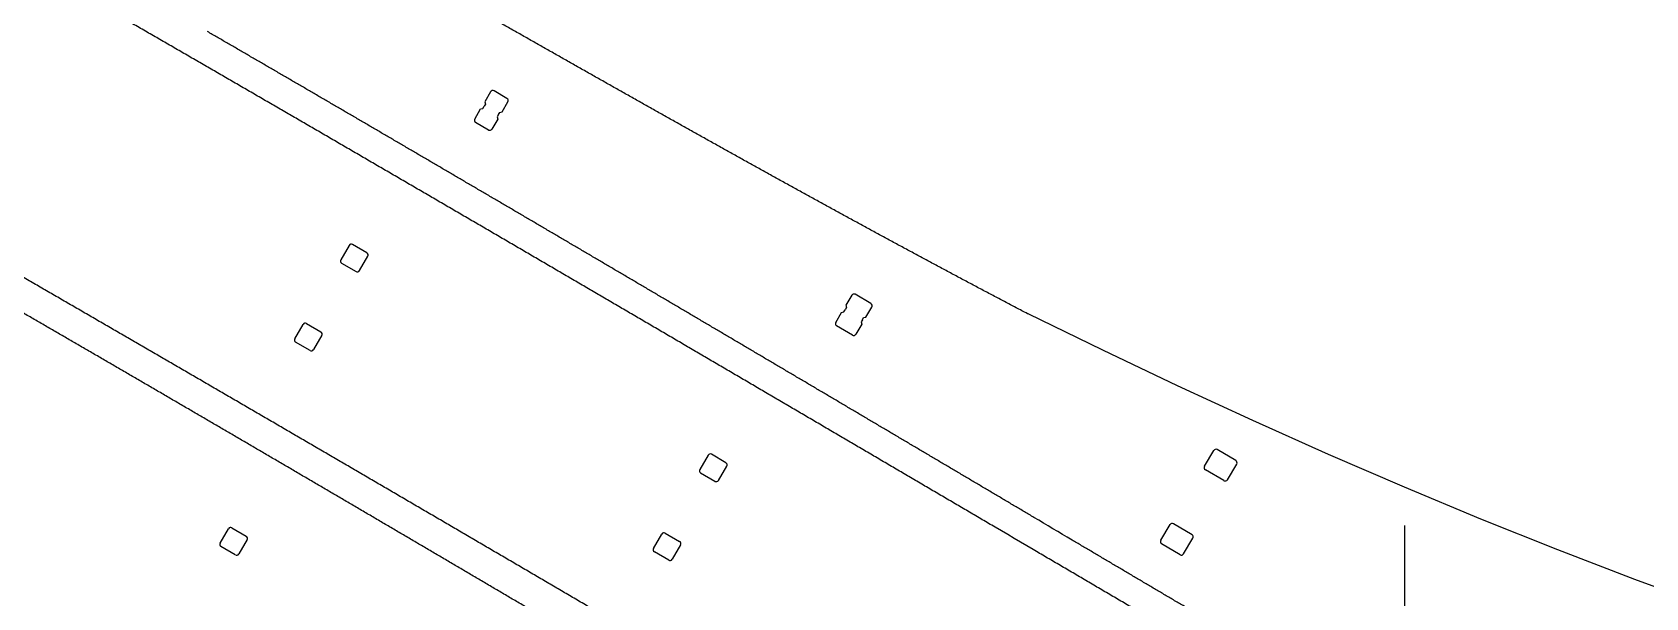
# Model space of a CAD drawing. Header units: inches. Extents: x 499362 to 502582, y 2541888 to 2545349.
# Drawn here: x 500817.5 to 500914.5, y 2543705.6 to 2543739.7 of the extents above; entities that cross this region are included whole.
import ezdxf

# ---------------------------------------------------------------- set-up
doc = ezdxf.new("R2010")
doc.units = ezdxf.units.IN
for name, color, linetype in [('0-段落划分', 2, 'Continuous'), ('坐标网', 2, 'Continuous'), ('桥-立柱', 5, 'Continuous')]:
    doc.layers.add(name, color=color, linetype=linetype)

# ---------------------------------------------------------------- blocks, each defined once
blk = doc.blocks.new('A$C035667EC')
at = {"layer": '桥-立柱', "color": 1, "linetype": 'Continuous'}
for p, q in [((500845.021, 2543736.08), (500844.668, 2543735.476)), ((500846.003, 2543735.68), (500845.226, 2543736.134)), ((500844.062, 2543734.44), (500844.416, 2543735.044)), ((500844.416, 2543735.044), (500844.552, 2543735.08)), ((500844.552, 2543735.08), (500844.628, 2543735.209)), ((500844.704, 2543735.339), (500844.628, 2543735.209)), ((500844.668, 2543735.476), (500844.704, 2543735.339)), ((500845.704, 2543734.87), (500846.057, 2543735.475)), ((500844.893, 2543733.78), (500844.116, 2543734.234)), ((500845.452, 2543734.439), (500845.098, 2543733.834)), ((500845.491, 2543734.705), (500845.416, 2543734.575)), ((500845.416, 2543734.575), (500845.452, 2543734.439)), ((500845.491, 2543734.705), (500845.567, 2543734.834)), ((500845.567, 2543734.834), (500845.704, 2543734.87)), ((500836.508, 2543726.843), (500836.005, 2543725.979)), ((500837.577, 2543726.394), (500836.713, 2543726.897)), ((500836.059, 2543725.774), (500836.923, 2543725.27)), ((500837.128, 2543725.325), (500837.631, 2543726.189)), ((500866.738, 2543723.844), (500866.383, 2543723.24)), ((500867.892, 2543723.34), (500866.943, 2543723.897)), ((500865.776, 2543722.205), (500866.13, 2543722.809)), ((500866.13, 2543722.809), (500866.267, 2543722.844)), ((500866.267, 2543722.844), (500866.343, 2543722.974)), ((500866.419, 2543723.103), (500866.343, 2543722.974)), ((500866.383, 2543723.24), (500866.419, 2543723.103)), ((500867.378, 2543722.366), (500867.302, 2543722.237)), ((500867.378, 2543722.366), (500867.454, 2543722.496)), ((500867.454, 2543722.496), (500867.591, 2543722.531)), ((500867.591, 2543722.531), (500867.945, 2543723.135)), ((500833.237, 2543721.226), (500833.741, 2543722.09)), ((500833.946, 2543722.144), (500834.81, 2543721.641)), ((500834.864, 2543721.436), (500834.361, 2543720.572)), ((500866.778, 2543721.443), (500865.829, 2543722)), ((500867.337, 2543722.1), (500866.983, 2543721.496)), ((500867.302, 2543722.237), (500867.337, 2543722.1)), ((500834.156, 2543720.517), (500833.292, 2543721.021)), ((500889.841, 2543713.895), (500888.721, 2543714.556)), ((500858.101, 2543714.224), (500857.595, 2543713.361)), ((500859.169, 2543713.771), (500858.306, 2543714.277)), ((500887.956, 2543713.556), (500888.516, 2543714.503)), ((500889.334, 2543712.742), (500889.893, 2543713.689)), ((500857.648, 2543713.156), (500858.511, 2543712.65)), ((500858.716, 2543712.703), (500859.222, 2543713.566)), ((500889.128, 2543712.69), (500888.009, 2543713.351)), ((500828.747, 2543708.937), (500829.252, 2543709.8)), ((500829.458, 2543709.853), (500830.321, 2543709.348)), ((500885.324, 2543709.102), (500885.884, 2543710.049)), ((500887.209, 2543709.44), (500886.089, 2543710.102)), ((500829.664, 2543708.226), (500828.801, 2543708.731)), ((500830.374, 2543709.143), (500829.869, 2543708.28)), ((500854.813, 2543708.616), (500855.319, 2543709.479)), ((500855.524, 2543709.533), (500856.387, 2543709.027)), ((500856.44, 2543708.821), (500855.935, 2543707.959)), ((500886.497, 2543708.235), (500885.377, 2543708.896)), ((500886.702, 2543708.288), (500887.262, 2543709.235)), ((500855.729, 2543707.905), (500854.867, 2543708.411))]:
    blk.add_line(p, q, dxfattribs=at)
for centre, start, end in [((500845.15, 2543736.004), 59.70118, 149.70118), ((500845.928, 2543735.55), 329.70118, 59.70118), ((500844.192, 2543734.364), 149.70118, 239.70118), ((500844.969, 2543733.91), 239.70118, 329.70118), ((500836.638, 2543726.767), 59.79137, 149.79137), ((500837.502, 2543726.264), 329.79137, 59.79137), ((500836.134, 2543725.903), 149.79137, 239.79137), ((500836.999, 2543725.4), 239.79137, 329.79137), ((500866.867, 2543723.768), 59.58105, 149.58105), ((500867.816, 2543723.211), 329.58105, 59.58105), ((500833.87, 2543722.014), 59.79137, 149.79137), ((500834.734, 2543721.511), 329.79137, 59.79137), ((500865.905, 2543722.129), 149.58105, 239.58105), ((500866.854, 2543721.572), 239.58105, 329.58105), ((500833.367, 2543721.15), 149.79137, 239.79137), ((500834.231, 2543720.647), 239.79137, 329.79137), ((500888.645, 2543714.427), 59.42241, 149.42241), ((500858.23, 2543714.148), 59.61703, 149.61703), ((500859.093, 2543713.642), 329.61703, 59.61703), ((500889.764, 2543713.766), 329.42241, 59.42241), ((500857.724, 2543713.285), 149.61703, 239.61703), ((500858.587, 2543712.779), 239.61703, 329.61703), ((500888.086, 2543713.48), 149.42241, 239.42241), ((500889.205, 2543712.819), 239.42241, 329.42241), ((500829.382, 2543709.724), 59.65851, 149.65851), ((500886.013, 2543709.973), 59.42241, 149.42241), ((500828.877, 2543708.861), 149.65851, 239.65851), ((500830.245, 2543709.219), 329.65851, 59.65851), ((500855.448, 2543709.403), 59.61703, 149.61703), ((500856.311, 2543708.897), 329.61703, 59.61703), ((500885.454, 2543709.026), 149.42241, 239.42241), ((500887.132, 2543709.311), 329.42241, 59.42241), ((500829.74, 2543708.356), 239.65851, 329.65851), ((500854.943, 2543708.54), 149.61703, 239.61703), ((500855.805, 2543708.035), 239.61703, 329.61703), ((500886.573, 2543708.364), 239.42241, 329.42241)]:
    blk.add_arc(centre, 0.15, start, end, dxfattribs=at)
blk = doc.blocks.new('A$C3A006F90')
at = {"layer": '0-段落划分', "color": 2, "flags": 128}
for points in [[(500877.275, 2543708.768), (500876.891, 2543708.993), (500876.508, 2543709.218), (500876.125, 2543709.443), (500875.742, 2543709.668), (500875.358, 2543709.893, -0.000001), (500874.975, 2543710.119, -0.000001), (500874.592, 2543710.344, -0.000001), (500874.208, 2543710.569, -0.000002), (500873.825, 2543710.794, -0.000002), (500873.442, 2543711.019, -0.000002), (500873.059, 2543711.244, -0.000002), (500872.675, 2543711.469, -0.000002), (500872.292, 2543711.694, -0.000003), (500871.909, 2543711.919, -0.000003), (500871.525, 2543712.144, -0.000003), (500871.142, 2543712.369, -0.000003), (500870.759, 2543712.594, -0.000003), (500870.375, 2543712.819, -0.000004), (500869.992, 2543713.044, -0.000004), (500869.608, 2543713.269, -0.000004), (500869.225, 2543713.494, -0.000004), (500868.842, 2543713.719, -0.000004), (500868.458, 2543713.945, -0.000005), (500868.075, 2543714.17, -0.000005), (500867.691, 2543714.395, -0.000005), (500867.308, 2543714.62, -0.000005), (500866.924, 2543714.845, -0.000005), (500866.541, 2543715.07, -0.000005), (500866.157, 2543715.295, -0.000006), (500865.774, 2543715.52, -0.000006), (500865.39, 2543715.745, -0.000006), (500865.007, 2543715.97, -0.000006), (500864.623, 2543716.195, -0.000006), (500864.24, 2543716.42, -0.000007), (500863.856, 2543716.645, -0.000007), (500863.473, 2543716.87, -0.000007), (500863.089, 2543717.095, -0.000007), (500862.706, 2543717.32, -0.000007), (500862.322, 2543717.545, -0.000008), (500861.938, 2543717.77, -0.000008), (500861.555, 2543717.994, -0.000008), (500861.171, 2543718.219, -0.000008), (500860.788, 2543718.444, -0.000008), (500860.404, 2543718.669, -0.000009), (500860.02, 2543718.894, -0.000009), (500859.637, 2543719.119, -0.000009), (500859.253, 2543719.344, -0.000009), (500858.869, 2543719.569, -0.000009), (500858.485, 2543719.794, -0.00001), (500858.102, 2543720.018, -0.00001), (500857.718, 2543720.243, -0.00001), (500857.334, 2543720.468, -0.00001), (500856.95, 2543720.693, -0.00001), (500856.567, 2543720.918, -0.000011), (500856.183, 2543721.142, -0.000011), (500855.799, 2543721.367, -0.000011), (500855.415, 2543721.592, -0.000011), (500855.031, 2543721.817, -0.000011), (500854.648, 2543722.041, -0.000011), (500854.264, 2543722.266, -0.000012), (500853.88, 2543722.491, -0.000012), (500853.496, 2543722.716, -0.000012), (500853.112, 2543722.94, -0.000012), (500852.728, 2543723.165, -0.000012), (500852.344, 2543723.39, -0.000013), (500851.96, 2543723.614, -0.000013), (500851.576, 2543723.839, -0.000013), (500851.192, 2543724.063, -0.000013), (500850.808, 2543724.288, -0.000013), (500850.424, 2543724.512, -0.000014), (500850.04, 2543724.737, -0.000014), (500849.656, 2543724.962, -0.000014), (500849.272, 2543725.186, -0.000014), (500848.888, 2543725.41, -0.000014), (500848.503, 2543725.635, -0.000015), (500848.119, 2543725.859, -0.000015), (500847.735, 2543726.084, -0.000015), (500847.351, 2543726.308, -0.000015), (500846.967, 2543726.533, -0.000015), (500846.582, 2543726.757, -0.000016), (500846.198, 2543726.981, -0.000016), (500845.814, 2543727.206, -0.000016), (500845.43, 2543727.43, -0.000016), (500845.045, 2543727.654, -0.000016), (500844.661, 2543727.879, -0.000016), (500844.277, 2543728.103, -0.000017), (500843.892, 2543728.327, -0.000017), (500843.508, 2543728.551, -0.000017), (500843.123, 2543728.775, -0.000017), (500842.739, 2543728.999, -0.000017), (500842.355, 2543729.224, -0.000018), (500841.97, 2543729.448, -0.000018), (500841.586, 2543729.672, -0.000018), (500841.201, 2543729.896, -0.000018), (500840.817, 2543730.12, -0.000018), (500840.432, 2543730.344, -0.000019), (500840.047, 2543730.568, -0.000019), (500839.663, 2543730.792, -0.000019), (500839.278, 2543731.016, -0.000019), (500838.893, 2543731.24, -0.000019), (500838.509, 2543731.463, -0.00002), (500838.124, 2543731.687, -0.00002), (500837.739, 2543731.911, -0.00002), (500837.355, 2543732.135, -0.00002), (500836.97, 2543732.359, -0.00002), (500836.585, 2543732.582, -0.000021), (500836.2, 2543732.806, -0.000021), (500835.815, 2543733.03, -0.000021), (500835.431, 2543733.253, -0.000021), (500835.046, 2543733.477, -0.000021), (500834.661, 2543733.701, -0.000022), (500834.276, 2543733.924, -0.000022), (500833.891, 2543734.148, -0.000022), (500833.506, 2543734.371, -0.000022), (500833.121, 2543734.595, -0.000022), (500832.736, 2543734.818, -0.000022), (500832.351, 2543735.042, -0.000023), (500831.966, 2543735.265, -0.000023), (500831.581, 2543735.488, -0.000023), (500831.195, 2543735.712, -0.000023), (500830.81, 2543735.935, -0.000023), (500830.425, 2543736.158, -0.000024), (500830.04, 2543736.381, -0.000024), (500829.655, 2543736.605, -0.000024), (500829.269, 2543736.828, -0.000024), (500828.884, 2543737.051, -0.000024), (500828.499, 2543737.274, -0.000025), (500828.113, 2543737.497, -0.000025), (500827.728, 2543737.72, -0.000025), (500827.343, 2543737.943, -0.000025), (500826.957, 2543738.166, -0.000025), (500826.572, 2543738.389, -0.000026), (500826.186, 2543738.612, -0.000026), (500825.801, 2543738.834, -0.000026), (500825.415, 2543739.057, -0.000026), (500825.029, 2543739.28, -0.000026), (500824.644, 2543739.503, -0.000027), (500824.258, 2543739.725, -0.000027), (500823.873, 2543739.948, -0.000027), (500823.487, 2543740.171, -0.000027), (500823.101, 2543740.393, -0.000027), (500822.715, 2543740.616, -0.000027), (500822.33, 2543740.838, -0.000028), (500821.944, 2543741.061, -0.000028)], [(500877.346, 2543722.716, 0.000017), (500877.311, 2543722.734, 0.000164), (500876.967, 2543722.914, 0.000162), (500876.624, 2543723.094, 0.000161), (500876.28, 2543723.275, 0.000159), (500875.936, 2543723.456, 0.000158), (500875.593, 2543723.637, 0.000156), (500875.249, 2543723.818, 0.000155), (500874.906, 2543723.999, 0.000153), (500874.563, 2543724.181, 0.000152), (500874.22, 2543724.363, 0.00015), (500873.877, 2543724.545, 0.000148), (500873.534, 2543724.727, 0.000147), (500873.191, 2543724.91, 0.000145), (500872.849, 2543725.092, 0.000144), (500872.506, 2543725.275, 0.000142), (500872.164, 2543725.458, 0.000141), (500871.821, 2543725.642, 0.000139), (500871.479, 2543725.825, 0.000138), (500871.137, 2543726.009, 0.000136), (500870.795, 2543726.193, 0.000135), (500870.453, 2543726.377, 0.000133), (500870.111, 2543726.561, 0.000132), (500869.769, 2543726.745, 0.00013), (500869.428, 2543726.93, 0.000129), (500869.086, 2543727.115, 0.000127), (500868.745, 2543727.3, 0.000126), (500868.403, 2543727.485, 0.000124), (500868.061, 2543727.671, 0.000123), (500867.72, 2543727.856, 0.000121), (500867.379, 2543728.042, 0.00012), (500867.038, 2543728.228, 0.000118), (500866.697, 2543728.414, 0.000117), (500866.356, 2543728.6, 0.000115), (500866.015, 2543728.786, 0.000113), (500865.675, 2543728.972, 0.000112), (500865.334, 2543729.159, 0.00011), (500864.993, 2543729.346, 0.000109), (500864.653, 2543729.533, 0.000107), (500864.312, 2543729.72, 0.000106), (500863.972, 2543729.907, 0.000104), (500863.632, 2543730.095, 0.000103), (500863.292, 2543730.282, 0.000101), (500862.951, 2543730.47, 0.0001), (500862.611, 2543730.658, 0.000098), (500862.271, 2543730.845, 0.000096), (500861.931, 2543731.034, 0.000095), (500861.592, 2543731.222, 0.000093), (500861.252, 2543731.41, 0.000092), (500860.912, 2543731.599, 0.00009), (500860.572, 2543731.787, 0.000089), (500860.233, 2543731.976, 0.000087), (500859.893, 2543732.165, 0.000086), (500859.554, 2543732.354, 0.000084), (500859.214, 2543732.543, 0.000083), (500858.875, 2543732.732, 0.000081), (500858.536, 2543732.921, 0.000079), (500858.196, 2543733.111, 0.000078), (500857.857, 2543733.3, 0.000076), (500857.518, 2543733.49, 0.000075), (500857.179, 2543733.68, 0.000073), (500856.84, 2543733.87, 0.000072), (500856.501, 2543734.059, 0.00007), (500856.162, 2543734.25, 0.000069), (500855.823, 2543734.44, 0.000067), (500855.484, 2543734.63, 0.000066), (500855.145, 2543734.82, 0.000064), (500854.806, 2543735.011, 0.000063), (500854.468, 2543735.201, 0.000061), (500854.129, 2543735.392, 0.000059), (500853.79, 2543735.583, 0.000058), (500853.452, 2543735.773, 0.000056), (500853.113, 2543735.964, 0.000055), (500852.775, 2543736.155, 0.000053), (500852.436, 2543736.346, 0.000052), (500852.098, 2543736.537, 0.00005), (500851.759, 2543736.728, 0.000049), (500851.421, 2543736.92, 0.000047), (500851.083, 2543737.111, 0.000046), (500850.744, 2543737.302, 0.000044), (500850.406, 2543737.494, 0.000042), (500850.068, 2543737.685, 0.000041), (500849.729, 2543737.877, 0.000039), (500849.391, 2543738.068, 0.000038), (500849.053, 2543738.26, 0.000036), (500848.715, 2543738.452, 0.000035), (500848.377, 2543738.643, 0.000033), (500848.038, 2543738.835, 0.000032), (500847.7, 2543739.027, 0.00003), (500847.362, 2543739.219, 0.000029), (500847.024, 2543739.411, 0.000027), (500846.686, 2543739.603, 0.000025), (500846.348, 2543739.795, 0.000024), (500846.01, 2543739.987, 0.000022), (500845.672, 2543740.179, 0.000021), (500845.334, 2543740.371, 0.000019), (500844.996, 2543740.563, 0.000018), (500844.658, 2543740.755, 0.000016), (500844.32, 2543740.948, 0.000015), (500843.982, 2543741.14, 0.000013), (500843.644, 2543741.332, 0.000012), (500843.306, 2543741.524, 0.00001), (500842.968, 2543741.717, 0.000008), (500842.63, 2543741.909, 0.000007), (500842.292, 2543742.101, 0.000005), (500841.954, 2543742.294, 0.000004), (500841.616, 2543742.486, 0.000002), (500841.278, 2543742.678)], [(500879.706, 2543709.29), (500879.419, 2543709.46), (500879.132, 2543709.63), (500878.845, 2543709.8), (500878.558, 2543709.969), (500878.272, 2543710.139), (500877.985, 2543710.309), (500877.698, 2543710.479, -0.000001), (500877.411, 2543710.649, -0.000001), (500877.124, 2543710.819, -0.000001), (500876.838, 2543710.988, -0.000002), (500876.551, 2543711.158, -0.000002), (500876.264, 2543711.328, -0.000002), (500875.977, 2543711.498, -0.000002), (500875.69, 2543711.668, -0.000002), (500875.404, 2543711.838, -0.000002), (500875.117, 2543712.007, -0.000002), (500874.83, 2543712.177, -0.000003), (500874.543, 2543712.347, -0.000003), (500874.256, 2543712.517, -0.000003), (500873.969, 2543712.687, -0.000003), (500873.683, 2543712.856, -0.000003), (500873.396, 2543713.026, -0.000003), (500873.109, 2543713.196, -0.000003), (500872.822, 2543713.366, -0.000004), (500872.535, 2543713.536, -0.000004), (500872.248, 2543713.705, -0.000004), (500871.962, 2543713.875, -0.000004), (500871.675, 2543714.045, -0.000004), (500871.388, 2543714.215, -0.000004), (500871.101, 2543714.385, -0.000004), (500870.814, 2543714.554, -0.000005), (500870.527, 2543714.724, -0.000005), (500870.24, 2543714.894, -0.000005), (500869.954, 2543715.064, -0.000005), (500869.667, 2543715.233, -0.000005), (500869.38, 2543715.403, -0.000005), (500869.093, 2543715.573, -0.000005), (500868.806, 2543715.742, -0.000006), (500868.519, 2543715.912, -0.000006), (500868.232, 2543716.082, -0.000006), (500867.946, 2543716.252, -0.000006), (500867.659, 2543716.421, -0.000006), (500867.372, 2543716.591, -0.000006), (500867.085, 2543716.761, -0.000006), (500866.798, 2543716.93, -0.000007), (500866.511, 2543717.1, -0.000007), (500866.224, 2543717.27, -0.000007), (500865.937, 2543717.439, -0.000007), (500865.65, 2543717.609, -0.000007), (500865.364, 2543717.778, -0.000007), (500865.077, 2543717.948, -0.000007), (500864.79, 2543718.118, -0.000008), (500864.503, 2543718.287, -0.000008), (500864.216, 2543718.457, -0.000008), (500863.929, 2543718.627, -0.000008), (500863.642, 2543718.796, -0.000008), (500863.355, 2543718.966, -0.000008), (500863.068, 2543719.135, -0.000008), (500862.781, 2543719.305, -0.000009), (500862.494, 2543719.474, -0.000009), (500862.207, 2543719.644, -0.000009), (500861.92, 2543719.813, -0.000009), (500861.633, 2543719.983, -0.000009), (500861.346, 2543720.152, -0.000009), (500861.059, 2543720.322, -0.000009), (500860.772, 2543720.491, -0.00001), (500860.485, 2543720.661, -0.00001), (500860.198, 2543720.83, -0.00001), (500859.911, 2543721, -0.00001), (500859.624, 2543721.169, -0.00001), (500859.337, 2543721.338, -0.00001), (500859.05, 2543721.508, -0.00001), (500858.763, 2543721.677, -0.000011), (500858.476, 2543721.847, -0.000011), (500858.189, 2543722.016, -0.000011), (500857.902, 2543722.185, -0.000011), (500857.615, 2543722.355, -0.000011), (500857.328, 2543722.524, -0.000011), (500857.041, 2543722.693, -0.000011), (500856.754, 2543722.863, -0.000012), (500856.467, 2543723.032, -0.000012), (500856.179, 2543723.201, -0.000012), (500855.892, 2543723.37, -0.000012), (500855.605, 2543723.54, -0.000012), (500855.318, 2543723.709, -0.000012), (500855.031, 2543723.878, -0.000012), (500854.744, 2543724.047, -0.000013), (500854.457, 2543724.217, -0.000013), (500854.17, 2543724.386, -0.000013), (500853.882, 2543724.555, -0.000013), (500853.595, 2543724.724, -0.000013), (500853.308, 2543724.893, -0.000013), (500853.021, 2543725.062, -0.000013), (500852.734, 2543725.231, -0.000014), (500852.446, 2543725.4, -0.000014), (500852.159, 2543725.569, -0.000014), (500851.872, 2543725.739, -0.000014), (500851.585, 2543725.908, -0.000014), (500851.298, 2543726.077, -0.000014), (500851.01, 2543726.246, -0.000014), (500850.723, 2543726.415, -0.000015), (500850.436, 2543726.584, -0.000015), (500850.148, 2543726.752, -0.000015), (500849.861, 2543726.921, -0.000015), (500849.574, 2543727.09, -0.000015), (500849.287, 2543727.259, -0.000015), (500848.999, 2543727.428, -0.000016), (500848.712, 2543727.597, -0.000016), (500848.425, 2543727.766, -0.000016), (500848.137, 2543727.935, -0.000016), (500847.85, 2543728.103, -0.000016), (500847.563, 2543728.272, -0.000016), (500847.275, 2543728.441, -0.000016), (500846.988, 2543728.61, -0.000017), (500846.7, 2543728.778, -0.000017), (500846.413, 2543728.947, -0.000017), (500846.126, 2543729.116, -0.000017), (500845.838, 2543729.284, -0.000017), (500845.551, 2543729.453, -0.000017), (500845.263, 2543729.622, -0.000017), (500844.976, 2543729.79, -0.000018), (500844.688, 2543729.959, -0.000018), (500844.401, 2543730.128, -0.000018), (500844.113, 2543730.296, -0.000018), (500843.826, 2543730.465, -0.000018), (500843.538, 2543730.633, -0.000018), (500843.251, 2543730.802, -0.000018), (500842.963, 2543730.97, -0.000019), (500842.676, 2543731.138, -0.000019), (500842.388, 2543731.307, -0.000019), (500842.1, 2543731.475, -0.000019), (500841.813, 2543731.644, -0.000019), (500841.525, 2543731.812, -0.000019), (500841.238, 2543731.98, -0.000019), (500840.95, 2543732.149, -0.00002), (500840.662, 2543732.317, -0.00002), (500840.375, 2543732.485, -0.00002), (500840.087, 2543732.653, -0.00002), (500839.799, 2543732.822, -0.00002), (500839.512, 2543732.99, -0.00002), (500839.224, 2543733.158, -0.00002), (500838.936, 2543733.326, -0.000021), (500838.648, 2543733.494, -0.000021), (500838.361, 2543733.662, -0.000021), (500838.073, 2543733.83, -0.000021), (500837.785, 2543733.999, -0.000021), (500837.497, 2543734.167, -0.000021), (500837.21, 2543734.335, -0.000021), (500836.922, 2543734.503, -0.000022), (500836.634, 2543734.67, -0.000022), (500836.346, 2543734.838, -0.000022), (500836.058, 2543735.006, -0.000022), (500835.77, 2543735.174, -0.000022), (500835.482, 2543735.342, -0.000022), (500835.195, 2543735.51, -0.000022), (500834.907, 2543735.678, -0.000023), (500834.619, 2543735.845, -0.000023), (500834.331, 2543736.013, -0.000023), (500834.043, 2543736.181, -0.000023), (500833.755, 2543736.349, -0.000023), (500833.467, 2543736.516, -0.000023), (500833.179, 2543736.684, -0.000023), (500832.891, 2543736.851, -0.000024), (500832.603, 2543737.019, -0.000024), (500832.315, 2543737.187, -0.000024), (500832.027, 2543737.354, -0.000024), (500831.739, 2543737.522, -0.000024), (500831.45, 2543737.689, -0.000024), (500831.162, 2543737.857, -0.000024), (500830.874, 2543738.024, -0.000025), (500830.586, 2543738.191, -0.000025), (500830.298, 2543738.359, -0.000025), (500830.01, 2543738.526, -0.000025), (500829.722, 2543738.693, -0.000025), (500829.433, 2543738.861, -0.000025), (500829.145, 2543739.028, -0.000025), (500828.857, 2543739.195, -0.000026), (500828.569, 2543739.362, -0.000026), (500828.28, 2543739.529, -0.000026), (500827.992, 2543739.697, -0.000026)], [(500867.003, 2543695.665, -0.000001), (500866.62, 2543695.89, -0.000001), (500866.237, 2543696.115, -0.000001), (500865.854, 2543696.34, -0.000002), (500865.471, 2543696.565, -0.000002), (500865.087, 2543696.79, -0.000002), (500864.704, 2543697.015, -0.000002), (500864.321, 2543697.24, -0.000002), (500863.938, 2543697.465, -0.000003), (500863.555, 2543697.69, -0.000003), (500863.171, 2543697.915, -0.000003), (500862.788, 2543698.14, -0.000003), (500862.405, 2543698.365, -0.000003), (500862.022, 2543698.59, -0.000004), (500861.639, 2543698.815, -0.000004), (500861.255, 2543699.04, -0.000004), (500860.872, 2543699.265, -0.000004), (500860.489, 2543699.49, -0.000004), (500860.106, 2543699.715, -0.000005), (500859.723, 2543699.94, -0.000005), (500859.339, 2543700.164, -0.000005), (500858.956, 2543700.389, -0.000005), (500858.573, 2543700.614, -0.000005), (500858.19, 2543700.839, -0.000005), (500857.807, 2543701.064, -0.000006), (500857.424, 2543701.289, -0.000006), (500857.04, 2543701.514, -0.000006), (500856.657, 2543701.738, -0.000006), (500856.274, 2543701.963, -0.000006), (500855.891, 2543702.188, -0.000007), (500855.508, 2543702.413, -0.000007), (500855.125, 2543702.637, -0.000007), (500854.741, 2543702.862, -0.000007), (500854.358, 2543703.087, -0.000007), (500853.975, 2543703.312, -0.000008), (500853.592, 2543703.536, -0.000008), (500853.209, 2543703.761, -0.000008), (500852.825, 2543703.986, -0.000008), (500852.442, 2543704.21, -0.000008), (500852.059, 2543704.435, -0.000009), (500851.676, 2543704.66, -0.000009), (500851.293, 2543704.884, -0.000009), (500850.91, 2543705.109, -0.000009), (500850.526, 2543705.333, -0.000009), (500850.143, 2543705.558, -0.00001), (500849.76, 2543705.782, -0.00001), (500849.377, 2543706.007, -0.00001), (500848.994, 2543706.231, -0.00001), (500848.61, 2543706.456, -0.00001), (500848.227, 2543706.68, -0.000011), (500847.844, 2543706.905, -0.000011), (500847.461, 2543707.129, -0.000011), (500847.077, 2543707.354, -0.000011), (500846.694, 2543707.578, -0.000011), (500846.311, 2543707.802, -0.000011), (500845.928, 2543708.027, -0.000012), (500845.545, 2543708.251, -0.000012), (500845.161, 2543708.475, -0.000012), (500844.778, 2543708.7, -0.000012), (500844.395, 2543708.924, -0.000012), (500844.011, 2543709.148, -0.000013), (500843.628, 2543709.372, -0.000013), (500843.245, 2543709.596, -0.000013), (500842.862, 2543709.821, -0.000013), (500842.478, 2543710.045, -0.000013), (500842.095, 2543710.269, -0.000014), (500841.712, 2543710.493, -0.000014), (500841.328, 2543710.717, -0.000014), (500840.945, 2543710.941, -0.000014), (500840.562, 2543711.165, -0.000014), (500840.178, 2543711.389, -0.000015), (500839.795, 2543711.613, -0.000015), (500839.412, 2543711.837, -0.000015), (500839.028, 2543712.061, -0.000015), (500838.645, 2543712.285, -0.000015), (500838.262, 2543712.509, -0.000016), (500837.878, 2543712.732, -0.000016), (500837.495, 2543712.956, -0.000016), (500837.112, 2543713.18, -0.000016), (500836.728, 2543713.404, -0.000016), (500836.345, 2543713.628, -0.000016), (500835.961, 2543713.851, -0.000017), (500835.578, 2543714.075, -0.000017), (500835.194, 2543714.299, -0.000017), (500834.811, 2543714.522, -0.000017), (500834.428, 2543714.746, -0.000017), (500834.044, 2543714.969, -0.000018), (500833.661, 2543715.193, -0.000018), (500833.277, 2543715.416, -0.000018), (500832.894, 2543715.64, -0.000018), (500832.51, 2543715.863, -0.000018), (500832.127, 2543716.087, -0.000019), (500831.743, 2543716.31, -0.000019), (500831.359, 2543716.533, -0.000019), (500830.976, 2543716.757, -0.000019), (500830.592, 2543716.98, -0.000019), (500830.209, 2543717.203, -0.00002), (500829.825, 2543717.426, -0.00002), (500829.442, 2543717.649, -0.00002), (500829.058, 2543717.873, -0.00002), (500828.674, 2543718.096, -0.00002), (500828.291, 2543718.319, -0.000021), (500827.907, 2543718.542, -0.000021), (500827.523, 2543718.765, -0.000021), (500827.14, 2543718.988, -0.000021), (500826.756, 2543719.211, -0.000021), (500826.372, 2543719.434, -0.000022), (500825.989, 2543719.656, -0.000022), (500825.605, 2543719.879, -0.000022), (500825.221, 2543720.102, -0.000022), (500824.837, 2543720.325, -0.000022), (500824.454, 2543720.547, -0.000022), (500824.07, 2543720.77, -0.000023), (500823.686, 2543720.993, -0.000023), (500823.302, 2543721.215, -0.000023), (500822.918, 2543721.438, -0.000023), (500822.534, 2543721.66, -0.000023), (500822.151, 2543721.883, -0.000024), (500821.767, 2543722.105, -0.000024), (500821.383, 2543722.328, -0.000024), (500820.999, 2543722.55, -0.000024), (500820.615, 2543722.772, -0.000024), (500820.231, 2543722.995, -0.000025), (500819.847, 2543723.217, -0.000025), (500819.463, 2543723.439, -0.000025), (500819.079, 2543723.661, -0.000025), (500818.695, 2543723.883, -0.000025), (500818.311, 2543724.105, -0.000026), (500817.927, 2543724.328, -0.000026), (500817.543, 2543724.55, -0.000026), (500817.159, 2543724.771, -0.000026), (500816.775, 2543724.993, -0.000026), (500816.391, 2543725.215, -0.000027), (500816.007, 2543725.437, -0.000027)], [(500872.367, 2543690.171, -0.000001), (500872.032, 2543690.369, -0.000001), (500871.698, 2543690.567, -0.000001), (500871.363, 2543690.766, -0.000002), (500871.028, 2543690.964, -0.000002), (500870.694, 2543691.162, -0.000002), (500870.359, 2543691.36, -0.000002)], [(500850.6, 2543703.05, -0.000012), (500850.265, 2543703.247, -0.000012), (500849.929, 2543703.445, -0.000012), (500849.594, 2543703.643, -0.000013), (500849.259, 2543703.841, -0.000013), (500848.923, 2543704.039, -0.000013), (500848.588, 2543704.236, -0.000013), (500848.253, 2543704.434, -0.000013), (500847.917, 2543704.632, -0.000013), (500847.582, 2543704.83, -0.000014), (500847.247, 2543705.027, -0.000014), (500846.911, 2543705.225, -0.000014), (500846.576, 2543705.423, -0.000014), (500846.24, 2543705.621, -0.000014), (500845.905, 2543705.818, -0.000015), (500845.569, 2543706.016, -0.000015), (500845.234, 2543706.213, -0.000015), (500844.898, 2543706.411, -0.000015), (500844.563, 2543706.609, -0.000015), (500844.227, 2543706.806, -0.000015), (500843.892, 2543707.004, -0.000016), (500843.556, 2543707.201, -0.000016), (500843.221, 2543707.399, -0.000016), (500842.885, 2543707.596, -0.000016), (500842.549, 2543707.794, -0.000016), (500842.214, 2543707.991, -0.000016), (500841.878, 2543708.189, -0.000017), (500841.542, 2543708.386, -0.000017), (500841.207, 2543708.584, -0.000017), (500840.871, 2543708.781, -0.000017), (500840.535, 2543708.978, -0.000017), (500840.2, 2543709.176, -0.000017), (500839.864, 2543709.373, -0.000018), (500839.528, 2543709.57, -0.000018), (500839.192, 2543709.768, -0.000018), (500838.856, 2543709.965, -0.000018), (500838.521, 2543710.162, -0.000018), (500838.185, 2543710.359, -0.000018), (500837.849, 2543710.557, -0.000019), (500837.513, 2543710.754, -0.000019), (500837.177, 2543710.951, -0.000019), (500836.841, 2543711.148, -0.000019), (500836.505, 2543711.345, -0.000019), (500836.169, 2543711.542, -0.000019), (500835.833, 2543711.739, -0.00002), (500835.497, 2543711.936, -0.00002), (500835.161, 2543712.133, -0.00002), (500834.825, 2543712.33, -0.00002), (500834.489, 2543712.527, -0.00002), (500834.153, 2543712.724, -0.00002), (500833.817, 2543712.921, -0.000021), (500833.481, 2543713.118, -0.000021), (500833.144, 2543713.315, -0.000021), (500832.808, 2543713.512, -0.000021), (500832.472, 2543713.709, -0.000021), (500832.136, 2543713.905, -0.000021), (500831.799, 2543714.102, -0.000022), (500831.463, 2543714.299, -0.000022), (500831.127, 2543714.496, -0.000022), (500830.791, 2543714.692, -0.000022), (500830.454, 2543714.889, -0.000022), (500830.118, 2543715.086, -0.000022), (500829.782, 2543715.282, -0.000023), (500829.445, 2543715.479, -0.000023), (500829.109, 2543715.675, -0.000023), (500828.772, 2543715.872, -0.000023), (500828.436, 2543716.068, -0.000023), (500828.099, 2543716.265, -0.000024), (500827.763, 2543716.461, -0.000024), (500827.426, 2543716.658, -0.000024), (500827.09, 2543716.854, -0.000024), (500826.753, 2543717.05, -0.000024), (500826.416, 2543717.247, -0.000024), (500826.08, 2543717.443, -0.000025), (500825.743, 2543717.639, -0.000025), (500825.406, 2543717.835, -0.000025), (500825.07, 2543718.032, -0.000025), (500824.733, 2543718.228, -0.000025), (500824.396, 2543718.424, -0.000025), (500824.059, 2543718.62, -0.000026), (500823.723, 2543718.816, -0.000026), (500823.386, 2543719.012, -0.000026), (500823.049, 2543719.208, -0.000026), (500822.712, 2543719.404, -0.000026), (500822.375, 2543719.6, -0.000026), (500822.038, 2543719.796, -0.000027), (500821.701, 2543719.992, -0.000027), (500821.364, 2543720.188, -0.000027), (500821.027, 2543720.384, -0.000027), (500820.69, 2543720.579, -0.000027), (500820.353, 2543720.775, -0.000027), (500820.016, 2543720.971, -0.000028), (500819.679, 2543721.167, -0.000028), (500819.342, 2543721.362, -0.000028), (500819.005, 2543721.558, -0.000028), (500818.667, 2543721.753, -0.000028), (500818.33, 2543721.949, -0.000028), (500817.993, 2543722.144, -0.000029), (500817.656, 2543722.34, -0.000029), (500817.318, 2543722.535, -0.000029), (500816.981, 2543722.731, -0.000029), (500816.644, 2543722.926, -0.000029), (500816.306, 2543723.121, -0.000029)], [(500886.085, 2543703.598, 0.000017), (500885.702, 2543703.823, 0.000017), (500885.319, 2543704.047, 0.000016), (500884.936, 2543704.272, 0.000015), (500884.553, 2543704.496, 0.000014), (500884.17, 2543704.721, 0.000014), (500883.787, 2543704.945, 0.000013), (500883.404, 2543705.17, 0.000012), (500883.021, 2543705.395, 0.000011), (500882.638, 2543705.619, 0.00001), (500882.255, 2543705.844, 0.00001), (500881.872, 2543706.069, 0.000009), (500881.489, 2543706.294, 0.000008), (500881.106, 2543706.519, 0.000007), (500880.723, 2543706.744, 0.000007), (500880.34, 2543706.968, 0.000006), (500879.957, 2543707.193, 0.000005), (500879.574, 2543707.418, 0.000004), (500879.191, 2543707.643, 0.000003), (500878.807, 2543707.868, 0.000003), (500878.424, 2543708.093, 0.000002), (500878.041, 2543708.318, 0.000001), (500877.658, 2543708.543), (500877.275, 2543708.768)], [(500886.881, 2543705.048, 0.000041), (500886.594, 2543705.217, 0.000039), (500886.306, 2543705.386, 0.000037), (500886.019, 2543705.556, 0.000036), (500885.732, 2543705.725, 0.000034), (500885.445, 2543705.895, 0.000032), (500885.158, 2543706.064, 0.000031), (500884.871, 2543706.234, 0.000029), (500884.583, 2543706.404, 0.000027), (500884.296, 2543706.573, 0.000026), (500884.009, 2543706.743, 0.000024), (500883.722, 2543706.913, 0.000022), (500883.435, 2543707.082, 0.000021), (500883.148, 2543707.252, 0.000019), (500882.861, 2543707.422, 0.000017), (500882.574, 2543707.592, 0.000016), (500882.288, 2543707.761, 0.000014), (500882.001, 2543707.931, 0.000012), (500881.714, 2543708.101, 0.000011), (500881.427, 2543708.271, 0.000009), (500881.14, 2543708.441, 0.000007), (500880.853, 2543708.611, 0.000006), (500880.566, 2543708.78, 0.000004), (500880.279, 2543708.95, 0.000002), (500879.993, 2543709.12), (500879.706, 2543709.29)], [(500870.453, 2543693.64, 0.000003), (500870.07, 2543693.865, 0.000002), (500869.686, 2543694.09, 0.000001), (500869.303, 2543694.315)], [(500875.378, 2543688.387, 0.000002), (500875.043, 2543688.585, 0.000001), (500874.709, 2543688.783)]]:
    blk.add_lwpolyline(points, format="xyb", dxfattribs=at)
blk.add_lwpolyline([(500932.65, 2543700.3), (500927.919, 2543701.81), (500923.208, 2543703.388), (500918.518, 2543705.034), (500913.85, 2543706.748), (500909.206, 2543708.529), (500904.586, 2543710.376), (500899.991, 2543712.29), (500895.42, 2543714.268), (500890.87, 2543716.304), (500886.343, 2543718.394), (500881.835, 2543720.533), (500877.345, 2543722.716)], dxfattribs=at)
at = {"layer": '0-段落划分', "color": 2}
for radius, start in [(3170.751, 56.28488), (3161.751, 52.926719), (3158.751, 56.580879), (3159.501, 56.533146), (3149.001, 56.407107), (3149.751, 56.455063)]:
    blk.add_arc((499218.531, 2540962.97), radius, start, 61.095892, dxfattribs=at)
at = {"layer": '0-段落划分', "color": 2, "linetype": 'Continuous'}
blk.add_blockref('A$C035667EC', (0, 0), dxfattribs=at)

msp = doc.modelspace()

# ---------------------------------------------------------------- linework, layer by layer
at = {"layer": '坐标网'}
msp.add_line((500900, 2543690), (500900, 2543710), dxfattribs=at)

# ---------------------------------------------------------------- block references
at = {"layer": '0-段落划分'}
msp.add_blockref('A$C3A006F90', (0, 0), dxfattribs=at)

doc.saveas('drawing.dxf')
